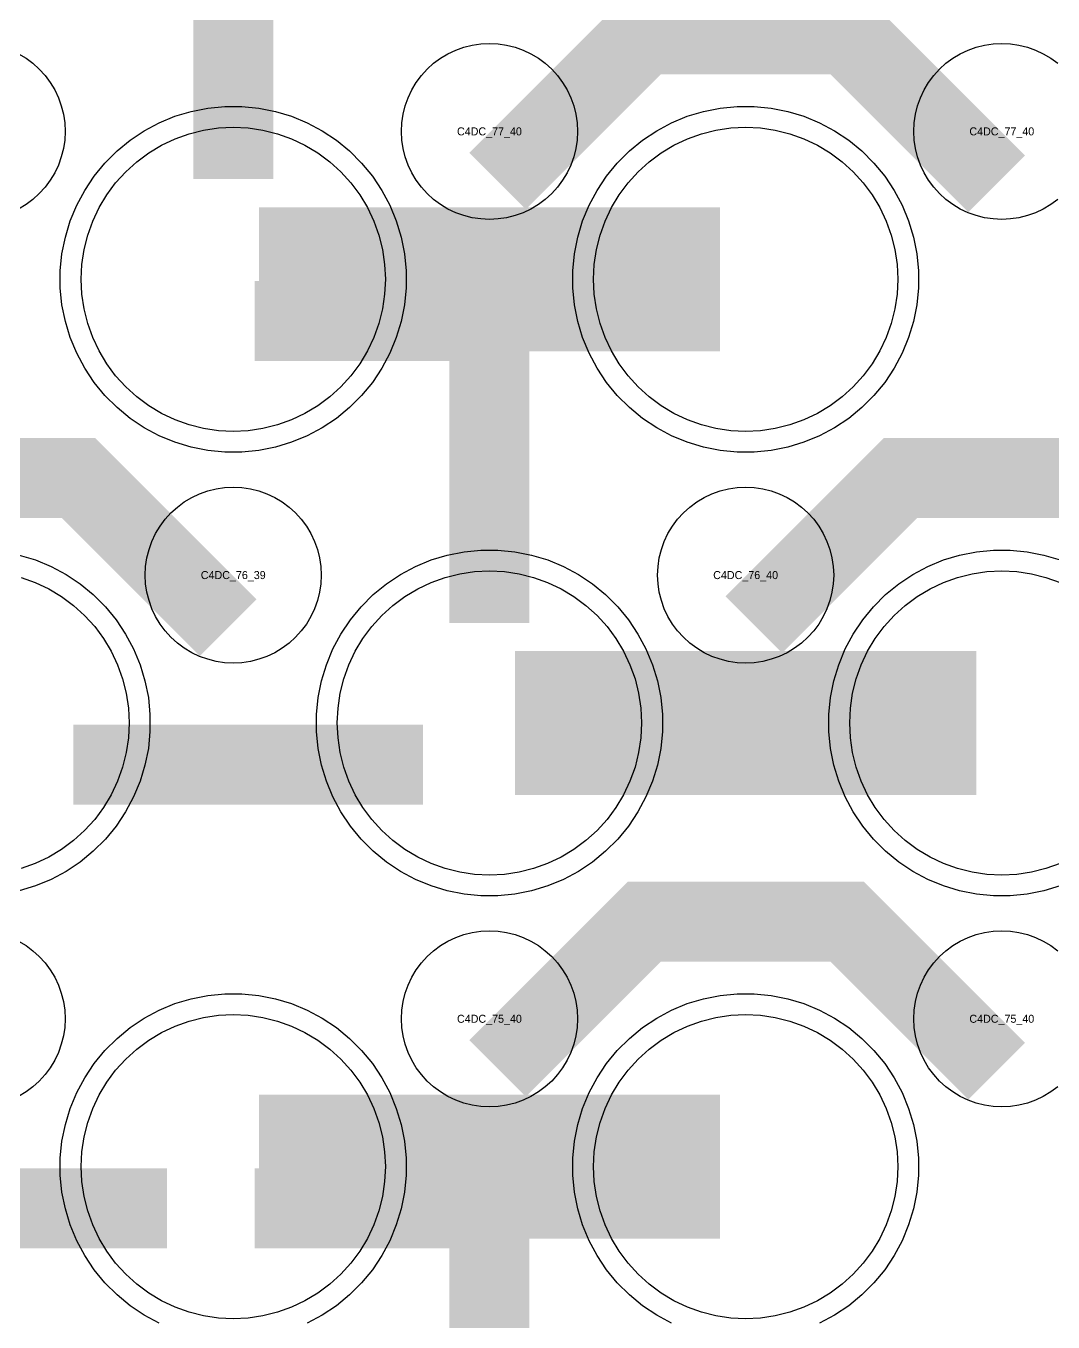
# Model space of a CAD drawing. Extents: x -11880 to 11880, y -14992 to 14992.
# Drawn here: x 655.3 to 976, y -4495.8 to -4091 of the extents above; entities that cross this region are included whole.
import ezdxf
from ezdxf.enums import TextEntityAlignment as Align

# ---------------------------------------------------------------- set-up
doc = ezdxf.new("R2010")
doc.units = 0
doc.header["$MEASUREMENT"] = 0
for name, color, linetype in [('GDS_775_DT_237', 138, 'CONTINUOUS'), ('RDL1_FS', 34, 'CONTINUOUS'), ('RDL_BS', 160, 'CONTINUOUS')]:
    doc.layers.add(name, color=color, linetype=linetype)

msp = doc.modelspace()

# ---------------------------------------------------------------- linework, layer by layer
at = {"layer": 'RDL1_FS'}
for points in [[(720, -4217.639), (715.343, -4217.41), (710.732, -4216.726), (706.209, -4215.594), (701.819, -4214.022), (697.605, -4212.03), (693.605, -4209.632), (689.86, -4206.854), (686.406, -4203.724), (683.276, -4200.27), (680.498, -4196.525), (678.1, -4192.525), (676.108, -4188.311), (674.536, -4183.921), (673.404, -4179.398), (672.72, -4174.787), (672.491, -4170.13), (672.72, -4165.473), (673.404, -4160.862), (674.536, -4156.339), (676.108, -4151.949), (678.1, -4147.735), (680.498, -4143.735), (683.276, -4139.99), (686.406, -4136.536), (689.86, -4133.406), (693.605, -4130.628), (697.605, -4128.23), (701.819, -4126.238), (706.209, -4124.666), (710.732, -4123.534), (715.343, -4122.85), (720, -4122.621), (724.657, -4122.85), (729.268, -4123.534), (733.791, -4124.666), (738.181, -4126.238), (742.395, -4128.23), (746.395, -4130.628), (750.14, -4133.406), (753.594, -4136.536), (756.724, -4139.99), (759.502, -4143.735), (761.9, -4147.735), (763.892, -4151.949), (765.464, -4156.339), (766.596, -4160.862), (767.28, -4165.473), (767.509, -4170.13), (767.28, -4174.787), (766.596, -4179.398), (765.464, -4183.921), (763.892, -4188.311), (761.9, -4192.525), (759.502, -4196.525), (756.724, -4200.27), (753.594, -4203.724), (750.14, -4206.854), (746.395, -4209.632), (742.395, -4212.03), (738.181, -4214.022), (733.791, -4215.594), (729.268, -4216.726), (724.657, -4217.41)], [(880, -4217.639), (875.343, -4217.41), (870.732, -4216.726), (866.209, -4215.594), (861.819, -4214.022), (857.605, -4212.03), (853.605, -4209.632), (849.86, -4206.854), (846.406, -4203.724), (843.276, -4200.27), (840.498, -4196.525), (838.1, -4192.525), (836.108, -4188.311), (834.536, -4183.921), (833.404, -4179.398), (832.72, -4174.787), (832.491, -4170.13), (832.72, -4165.473), (833.404, -4160.862), (834.536, -4156.339), (836.108, -4151.949), (838.1, -4147.735), (840.498, -4143.735), (843.276, -4139.99), (846.406, -4136.536), (849.86, -4133.406), (853.605, -4130.628), (857.605, -4128.23), (861.819, -4126.238), (866.209, -4124.666), (870.732, -4123.534), (875.343, -4122.85), (880, -4122.621), (884.657, -4122.85), (889.268, -4123.534), (893.791, -4124.666), (898.181, -4126.238), (902.395, -4128.23), (906.395, -4130.628), (910.14, -4133.406), (913.594, -4136.536), (916.724, -4139.99), (919.502, -4143.735), (921.9, -4147.735), (923.892, -4151.949), (925.464, -4156.339), (926.596, -4160.862), (927.28, -4165.473), (927.509, -4170.13), (927.28, -4174.787), (926.596, -4179.398), (925.464, -4183.921), (923.892, -4188.311), (921.9, -4192.525), (919.502, -4196.525), (916.724, -4200.27), (913.594, -4203.724), (910.14, -4206.854), (906.395, -4209.632), (902.395, -4212.03), (898.181, -4214.022), (893.791, -4215.594), (889.268, -4216.726), (884.657, -4217.41)], [(800, -4356.204), (795.343, -4355.975), (790.732, -4355.291), (786.209, -4354.159), (781.819, -4352.587), (777.605, -4350.595), (773.605, -4348.197), (769.86, -4345.419), (766.406, -4342.289), (763.276, -4338.835), (760.498, -4335.09), (758.1, -4331.09), (756.108, -4326.876), (754.536, -4322.486), (753.404, -4317.963), (752.72, -4313.352), (752.491, -4308.695), (752.72, -4304.038), (753.404, -4299.427), (754.536, -4294.904), (756.108, -4290.514), (758.1, -4286.3), (760.498, -4282.3), (763.276, -4278.555), (766.406, -4275.101), (769.86, -4271.971), (773.605, -4269.193), (777.605, -4266.795), (781.819, -4264.803), (786.209, -4263.231), (790.732, -4262.099), (795.343, -4261.415), (800, -4261.186), (804.657, -4261.415), (809.268, -4262.099), (813.791, -4263.231), (818.181, -4264.803), (822.395, -4266.795), (826.395, -4269.193), (830.14, -4271.971), (833.594, -4275.101), (836.724, -4278.555), (839.502, -4282.3), (841.9, -4286.3), (843.892, -4290.514), (845.464, -4294.904), (846.596, -4299.427), (847.28, -4304.038), (847.509, -4308.695), (847.28, -4313.352), (846.596, -4317.963), (845.464, -4322.486), (843.892, -4326.876), (841.9, -4331.09), (839.502, -4335.09), (836.724, -4338.835), (833.594, -4342.289), (830.14, -4345.419), (826.395, -4348.197), (822.395, -4350.595), (818.181, -4352.587), (813.791, -4354.159), (809.268, -4355.291), (804.657, -4355.975)], [(720, -4494.769), (715.343, -4494.54), (710.732, -4493.856), (706.209, -4492.724), (701.819, -4491.152), (697.605, -4489.16), (693.605, -4486.762), (689.86, -4483.984), (686.406, -4480.854), (683.276, -4477.4), (680.498, -4473.655), (678.1, -4469.655), (676.108, -4465.441), (674.536, -4461.051), (673.404, -4456.528), (672.72, -4451.917), (672.491, -4447.26), (672.72, -4442.603), (673.404, -4437.992), (674.536, -4433.469), (676.108, -4429.079), (678.1, -4424.865), (680.498, -4420.865), (683.276, -4417.12), (686.406, -4413.666), (689.86, -4410.536), (693.605, -4407.758), (697.605, -4405.36), (701.819, -4403.368), (706.209, -4401.796), (710.732, -4400.664), (715.343, -4399.98), (720, -4399.751), (724.657, -4399.98), (729.268, -4400.664), (733.791, -4401.796), (738.181, -4403.368), (742.395, -4405.36), (746.395, -4407.758), (750.14, -4410.536), (753.594, -4413.666), (756.724, -4417.12), (759.502, -4420.865), (761.9, -4424.865), (763.892, -4429.079), (765.464, -4433.469), (766.596, -4437.992), (767.28, -4442.603), (767.509, -4447.26), (767.28, -4451.917), (766.596, -4456.528), (765.464, -4461.051), (763.892, -4465.441), (761.9, -4469.655), (759.502, -4473.655), (756.724, -4477.4), (753.594, -4480.854), (750.14, -4483.984), (746.395, -4486.762), (742.395, -4489.16), (738.181, -4491.152), (733.791, -4492.724), (729.268, -4493.856), (724.657, -4494.54)], [(880, -4494.769), (875.343, -4494.54), (870.732, -4493.856), (866.209, -4492.724), (861.819, -4491.152), (857.605, -4489.16), (853.605, -4486.762), (849.86, -4483.984), (846.406, -4480.854), (843.276, -4477.4), (840.498, -4473.655), (838.1, -4469.655), (836.108, -4465.441), (834.536, -4461.051), (833.404, -4456.528), (832.72, -4451.917), (832.491, -4447.26), (832.72, -4442.603), (833.404, -4437.992), (834.536, -4433.469), (836.108, -4429.079), (838.1, -4424.865), (840.498, -4420.865), (843.276, -4417.12), (846.406, -4413.666), (849.86, -4410.536), (853.605, -4407.758), (857.605, -4405.36), (861.819, -4403.368), (866.209, -4401.796), (870.732, -4400.664), (875.343, -4399.98), (880, -4399.751), (884.657, -4399.98), (889.268, -4400.664), (893.791, -4401.796), (898.181, -4403.368), (902.395, -4405.36), (906.395, -4407.758), (910.14, -4410.536), (913.594, -4413.666), (916.724, -4417.12), (919.502, -4420.865), (921.9, -4424.865), (923.892, -4429.079), (925.464, -4433.469), (926.596, -4437.992), (927.28, -4442.603), (927.509, -4447.26), (927.28, -4451.917), (926.596, -4456.528), (925.464, -4461.051), (923.892, -4465.441), (921.9, -4469.655), (919.502, -4473.655), (916.724, -4477.4), (913.594, -4480.854), (910.14, -4483.984), (906.395, -4486.762), (902.395, -4489.16), (898.181, -4491.152), (893.791, -4492.724), (889.268, -4493.856), (884.657, -4494.54)]]:
    msp.add_lwpolyline(points, close=True, dxfattribs=at)
for points in [[(728.002, -4170.13, 45, 45, 0), (800.002, -4170.13, 45, 45, 0)], [(800.002, -4170.13, 45, 45, 0), (872.002, -4170.13, 45, 45, 0)], [(808.002, -4308.695, 45, 45, 0), (880.002, -4308.695, 45, 45, 0)], [(880.002, -4308.695, 45, 45, 0), (952.002, -4308.695, 45, 45, 0)], [(728.002, -4447.26, 45, 45, 0), (800.002, -4447.26, 45, 45, 0)], [(800.002, -4447.26, 45, 45, 0), (872.002, -4447.26, 45, 45, 0)]]:
    msp.add_lwpolyline(points, format="xyseb", dxfattribs=at)
for points in [[(978.181, -4352.587), (973.791, -4354.159), (969.268, -4355.291), (964.657, -4355.975), (960, -4356.204), (955.343, -4355.975), (950.732, -4355.291), (946.209, -4354.159), (941.819, -4352.587), (937.605, -4350.595), (933.605, -4348.197), (929.86, -4345.419), (926.406, -4342.289), (923.276, -4338.835), (920.498, -4335.09), (918.1, -4331.09), (916.108, -4326.876), (914.536, -4322.486), (913.404, -4317.963), (912.72, -4313.352), (912.491, -4308.695), (912.72, -4304.038), (913.404, -4299.427), (914.536, -4294.904), (916.108, -4290.514), (918.1, -4286.3), (920.498, -4282.3), (923.276, -4278.555), (926.406, -4275.101), (929.86, -4271.971), (933.605, -4269.193), (937.605, -4266.795), (941.819, -4264.803), (946.209, -4263.231), (950.732, -4262.099), (955.343, -4261.415), (960, -4261.186), (964.657, -4261.415), (969.268, -4262.099), (973.791, -4263.231), (978.181, -4264.803)], [(653.791, -4263.231), (658.181, -4264.803), (662.395, -4266.795), (666.395, -4269.193), (670.14, -4271.971), (673.594, -4275.101), (676.724, -4278.555), (679.502, -4282.3), (681.9, -4286.3), (683.892, -4290.514), (685.464, -4294.904), (686.596, -4299.427), (687.28, -4304.038), (687.509, -4308.695), (687.28, -4313.352), (686.596, -4317.963), (685.464, -4322.486), (683.892, -4326.876), (681.9, -4331.09), (679.502, -4335.09), (676.724, -4338.835), (673.594, -4342.289), (670.14, -4345.419), (666.395, -4348.197), (662.395, -4350.595), (658.181, -4352.587), (653.791, -4354.159)]]:
    msp.add_lwpolyline(points, dxfattribs=at)
at = {"layer": 'RDL_BS'}
for points in [[(720, -4138.855, 25, 25, 0), (720, -4032.078, 25, 25, 0)], [(720, -4062.547, 25, 25, 0), (720, -4108.167, 25, 25, 0)], [(802.562, -4139.444, 25, 25, 0), (848.377, -4093.629, 25, 25, 0), (881.93, -4093.629, 25, 25, 0)], [(958.401, -4140.343, 25, 25, 0), (911.687, -4093.629, 25, 25, 0), (881.929, -4093.629, 25, 25, 0)], [(800, -4277.44, 25, 25, 0), (800, -4170.663, 25, 25, 0)], [(812.5, -4183.163, 25, 25, 0), (726.667, -4183.163, 25, 25, 0)], [(772.944, -4183.163, 25, 25, 0), (731.74, -4183.163, 25, 25, 0)], [(800, -4201.132, 25, 25, 0), (800, -4246.752, 25, 25, 0)], [(718.401, -4278.908, 25, 25, 0), (671.687, -4232.194, 25, 25, 0), (641.929, -4232.194, 25, 25, 0)], [(882.562, -4278.009, 25, 25, 0), (928.377, -4232.194, 25, 25, 0), (961.93, -4232.194, 25, 25, 0)], [(1038.401, -4278.908, 25, 25, 0), (991.687, -4232.194, 25, 25, 0), (961.929, -4232.194, 25, 25, 0)], [(670.016, -4321.708, 25, 25, 0), (779.281, -4321.708, 25, 25, 0)], [(802.562, -4416.574, 25, 25, 0), (848.377, -4370.759, 25, 25, 0), (881.93, -4370.759, 25, 25, 0)], [(958.401, -4417.473, 25, 25, 0), (911.687, -4370.759, 25, 25, 0), (881.929, -4370.759, 25, 25, 0)], [(800, -4554.545, 25, 25, 0), (800, -4447.768, 25, 25, 0)], [(590.016, -4460.273, 25, 25, 0), (699.281, -4460.273, 25, 25, 0)], [(812.5, -4460.268, 25, 25, 0), (726.667, -4460.268, 25, 25, 0)], [(772.944, -4460.268, 25, 25, 0), (731.74, -4460.268, 25, 25, 0)], [(800, -4478.237, 25, 25, 0), (800, -4523.857, 25, 25, 0)]]:
    msp.add_lwpolyline(points, format="xyseb", dxfattribs=at)
for points in [[(800, -4151.436), (797.307, -4151.304), (794.635, -4150.908), (792.016, -4150.251), (789.481, -4149.344), (787.044, -4148.192), (784.72, -4146.799), (782.557, -4145.196), (780.558, -4143.384), (778.746, -4141.385), (777.143, -4139.222), (775.75, -4136.898), (774.598, -4134.461), (773.691, -4131.926), (773.034, -4129.307), (772.638, -4126.635), (772.506, -4123.942), (772.638, -4121.249), (773.034, -4118.577), (773.691, -4115.958), (774.598, -4113.423), (775.75, -4110.986), (777.143, -4108.662), (778.746, -4106.499), (780.558, -4104.5), (782.557, -4102.688), (784.72, -4101.085), (787.044, -4099.692), (789.481, -4098.54), (792.016, -4097.633), (794.635, -4096.976), (797.307, -4096.58), (800, -4096.448), (802.693, -4096.58), (805.365, -4096.976), (807.984, -4097.633), (810.519, -4098.54), (812.956, -4099.692), (815.28, -4101.085), (817.443, -4102.688), (819.442, -4104.5), (821.254, -4106.499), (822.857, -4108.662), (824.25, -4110.986), (825.402, -4113.423), (826.309, -4115.958), (826.966, -4118.577), (827.362, -4121.249), (827.494, -4123.942), (827.362, -4126.635), (826.966, -4129.307), (826.309, -4131.926), (825.402, -4134.461), (824.25, -4136.898), (822.857, -4139.222), (821.254, -4141.385), (819.442, -4143.384), (817.443, -4145.196), (815.28, -4146.799), (812.956, -4148.192), (810.519, -4149.344), (807.984, -4150.251), (805.365, -4150.908), (802.693, -4151.304)], [(717.356, -4224.13), (712.062, -4223.613), (706.835, -4222.567), (701.795, -4221.036), (696.885, -4219.005), (692.223, -4216.513), (687.809, -4213.566), (683.708, -4210.204), (679.926, -4206.422), (676.564, -4202.321), (673.617, -4197.907), (671.125, -4193.245), (669.094, -4188.335), (667.563, -4183.295), (666.517, -4178.068), (666, -4172.774), (666, -4167.486), (666.517, -4162.192), (667.563, -4156.965), (669.094, -4151.925), (671.125, -4147.015), (673.617, -4142.353), (676.564, -4137.939), (679.926, -4133.838), (683.708, -4130.056), (687.809, -4126.694), (692.223, -4123.747), (696.885, -4121.255), (701.795, -4119.224), (706.835, -4117.693), (712.062, -4116.647), (717.356, -4116.13), (722.644, -4116.13), (727.938, -4116.647), (733.165, -4117.693), (738.205, -4119.224), (743.115, -4121.255), (747.777, -4123.747), (752.191, -4126.694), (756.292, -4130.056), (760.074, -4133.838), (763.436, -4137.939), (766.383, -4142.353), (768.875, -4147.015), (770.906, -4151.925), (772.437, -4156.965), (773.483, -4162.192), (774, -4167.486), (774, -4172.774), (773.483, -4178.068), (772.437, -4183.295), (770.906, -4188.335), (768.875, -4193.245), (766.383, -4197.907), (763.436, -4202.321), (760.074, -4206.422), (756.292, -4210.204), (752.191, -4213.566), (747.777, -4216.513), (743.115, -4219.005), (738.205, -4221.036), (733.165, -4222.567), (727.938, -4223.613), (722.644, -4224.13)], [(877.356, -4224.13), (872.062, -4223.613), (866.835, -4222.567), (861.795, -4221.036), (856.885, -4219.005), (852.223, -4216.513), (847.809, -4213.566), (843.708, -4210.204), (839.926, -4206.422), (836.564, -4202.321), (833.617, -4197.907), (831.125, -4193.245), (829.094, -4188.335), (827.563, -4183.295), (826.517, -4178.068), (826, -4172.774), (826, -4167.486), (826.517, -4162.192), (827.563, -4156.965), (829.094, -4151.925), (831.125, -4147.015), (833.617, -4142.353), (836.564, -4137.939), (839.926, -4133.838), (843.708, -4130.056), (847.809, -4126.694), (852.223, -4123.747), (856.885, -4121.255), (861.795, -4119.224), (866.835, -4117.693), (872.062, -4116.647), (877.356, -4116.13), (882.644, -4116.13), (887.938, -4116.647), (893.165, -4117.693), (898.205, -4119.224), (903.115, -4121.255), (907.777, -4123.747), (912.191, -4126.694), (916.292, -4130.056), (920.074, -4133.838), (923.436, -4137.939), (926.383, -4142.353), (928.875, -4147.015), (930.906, -4151.925), (932.437, -4156.965), (933.483, -4162.192), (934, -4167.486), (934, -4172.774), (933.483, -4178.068), (932.437, -4183.295), (930.906, -4188.335), (928.875, -4193.245), (926.383, -4197.907), (923.436, -4202.321), (920.074, -4206.422), (916.292, -4210.204), (912.191, -4213.566), (907.777, -4216.513), (903.115, -4219.005), (898.205, -4221.036), (893.165, -4222.567), (887.938, -4223.613), (882.644, -4224.13)], [(720, -4290.001), (717.307, -4289.869), (714.635, -4289.473), (712.016, -4288.816), (709.481, -4287.909), (707.044, -4286.757), (704.72, -4285.364), (702.557, -4283.761), (700.558, -4281.949), (698.746, -4279.95), (697.143, -4277.787), (695.75, -4275.463), (694.598, -4273.026), (693.691, -4270.491), (693.034, -4267.872), (692.638, -4265.2), (692.506, -4262.507), (692.638, -4259.814), (693.034, -4257.142), (693.691, -4254.523), (694.598, -4251.988), (695.75, -4249.551), (697.143, -4247.227), (698.746, -4245.064), (700.558, -4243.065), (702.557, -4241.253), (704.72, -4239.65), (707.044, -4238.257), (709.481, -4237.105), (712.016, -4236.198), (714.635, -4235.541), (717.307, -4235.145), (720, -4235.013), (722.693, -4235.145), (725.365, -4235.541), (727.984, -4236.198), (730.519, -4237.105), (732.956, -4238.257), (735.28, -4239.65), (737.443, -4241.253), (739.442, -4243.065), (741.254, -4245.064), (742.857, -4247.227), (744.25, -4249.551), (745.402, -4251.988), (746.309, -4254.523), (746.966, -4257.142), (747.362, -4259.814), (747.494, -4262.507), (747.362, -4265.2), (746.966, -4267.872), (746.309, -4270.491), (745.402, -4273.026), (744.25, -4275.463), (742.857, -4277.787), (741.254, -4279.95), (739.442, -4281.949), (737.443, -4283.761), (735.28, -4285.364), (732.956, -4286.757), (730.519, -4287.909), (727.984, -4288.816), (725.365, -4289.473), (722.693, -4289.869)], [(880, -4290.001), (877.307, -4289.869), (874.635, -4289.473), (872.016, -4288.816), (869.481, -4287.909), (867.044, -4286.757), (864.72, -4285.364), (862.557, -4283.761), (860.558, -4281.949), (858.746, -4279.95), (857.143, -4277.787), (855.75, -4275.463), (854.598, -4273.026), (853.691, -4270.491), (853.034, -4267.872), (852.638, -4265.2), (852.506, -4262.507), (852.638, -4259.814), (853.034, -4257.142), (853.691, -4254.523), (854.598, -4251.988), (855.75, -4249.551), (857.143, -4247.227), (858.746, -4245.064), (860.558, -4243.065), (862.557, -4241.253), (864.72, -4239.65), (867.044, -4238.257), (869.481, -4237.105), (872.016, -4236.198), (874.635, -4235.541), (877.307, -4235.145), (880, -4235.013), (882.693, -4235.145), (885.365, -4235.541), (887.984, -4236.198), (890.519, -4237.105), (892.956, -4238.257), (895.28, -4239.65), (897.443, -4241.253), (899.442, -4243.065), (901.254, -4245.064), (902.857, -4247.227), (904.25, -4249.551), (905.402, -4251.988), (906.309, -4254.523), (906.966, -4257.142), (907.362, -4259.814), (907.494, -4262.507), (907.362, -4265.2), (906.966, -4267.872), (906.309, -4270.491), (905.402, -4273.026), (904.25, -4275.463), (902.857, -4277.787), (901.254, -4279.95), (899.442, -4281.949), (897.443, -4283.761), (895.28, -4285.364), (892.956, -4286.757), (890.519, -4287.909), (887.984, -4288.816), (885.365, -4289.473), (882.693, -4289.869)], [(797.356, -4362.695), (792.062, -4362.178), (786.835, -4361.132), (781.795, -4359.601), (776.885, -4357.57), (772.223, -4355.078), (767.809, -4352.131), (763.708, -4348.769), (759.926, -4344.987), (756.564, -4340.886), (753.617, -4336.472), (751.125, -4331.81), (749.094, -4326.9), (747.563, -4321.86), (746.517, -4316.633), (746, -4311.339), (746, -4306.051), (746.517, -4300.757), (747.563, -4295.53), (749.094, -4290.49), (751.125, -4285.58), (753.617, -4280.918), (756.564, -4276.504), (759.926, -4272.403), (763.708, -4268.621), (767.809, -4265.259), (772.223, -4262.312), (776.885, -4259.82), (781.795, -4257.789), (786.835, -4256.258), (792.062, -4255.212), (797.356, -4254.695), (802.644, -4254.695), (807.938, -4255.212), (813.165, -4256.258), (818.205, -4257.789), (823.115, -4259.82), (827.777, -4262.312), (832.191, -4265.259), (836.292, -4268.621), (840.074, -4272.403), (843.436, -4276.504), (846.383, -4280.918), (848.875, -4285.58), (850.906, -4290.49), (852.437, -4295.53), (853.483, -4300.757), (854, -4306.051), (854, -4311.339), (853.483, -4316.633), (852.437, -4321.86), (850.906, -4326.9), (848.875, -4331.81), (846.383, -4336.472), (843.436, -4340.886), (840.074, -4344.987), (836.292, -4348.769), (832.191, -4352.131), (827.777, -4355.078), (823.115, -4357.57), (818.205, -4359.601), (813.165, -4361.132), (807.938, -4362.178), (802.644, -4362.695)], [(800, -4428.566), (797.307, -4428.434), (794.635, -4428.038), (792.016, -4427.381), (789.481, -4426.474), (787.044, -4425.322), (784.72, -4423.929), (782.557, -4422.326), (780.558, -4420.514), (778.746, -4418.515), (777.143, -4416.352), (775.75, -4414.028), (774.598, -4411.591), (773.691, -4409.056), (773.034, -4406.437), (772.638, -4403.765), (772.506, -4401.072), (772.638, -4398.379), (773.034, -4395.707), (773.691, -4393.088), (774.598, -4390.553), (775.75, -4388.116), (777.143, -4385.792), (778.746, -4383.629), (780.558, -4381.63), (782.557, -4379.818), (784.72, -4378.215), (787.044, -4376.822), (789.481, -4375.67), (792.016, -4374.763), (794.635, -4374.106), (797.307, -4373.71), (800, -4373.578), (802.693, -4373.71), (805.365, -4374.106), (807.984, -4374.763), (810.519, -4375.67), (812.956, -4376.822), (815.28, -4378.215), (817.443, -4379.818), (819.442, -4381.63), (821.254, -4383.629), (822.857, -4385.792), (824.25, -4388.116), (825.402, -4390.553), (826.309, -4393.088), (826.966, -4395.707), (827.362, -4398.379), (827.494, -4401.072), (827.362, -4403.765), (826.966, -4406.437), (826.309, -4409.056), (825.402, -4411.591), (824.25, -4414.028), (822.857, -4416.352), (821.254, -4418.515), (819.442, -4420.514), (817.443, -4422.326), (815.28, -4423.929), (812.956, -4425.322), (810.519, -4426.474), (807.984, -4427.381), (805.365, -4428.038), (802.693, -4428.434)]]:
    msp.add_lwpolyline(points, close=True, dxfattribs=at)
for points in [[(977.443, -4145.196), (975.28, -4146.799), (972.956, -4148.192), (970.519, -4149.344), (967.984, -4150.251), (965.365, -4150.908), (962.693, -4151.304), (960, -4151.436), (957.307, -4151.304), (954.635, -4150.908), (952.016, -4150.251), (949.481, -4149.344), (947.044, -4148.192), (944.72, -4146.799), (942.557, -4145.196), (940.558, -4143.384), (938.746, -4141.385), (937.143, -4139.222), (935.75, -4136.898), (934.598, -4134.461), (933.691, -4131.926), (933.034, -4129.307), (932.638, -4126.635), (932.506, -4123.942), (932.638, -4121.249), (933.034, -4118.577), (933.691, -4115.958), (934.598, -4113.423), (935.75, -4110.986), (937.143, -4108.662), (938.746, -4106.499), (940.558, -4104.5), (942.557, -4102.688), (944.72, -4101.085), (947.044, -4099.692), (949.481, -4098.54), (952.016, -4097.633), (954.635, -4096.976), (957.307, -4096.58), (960, -4096.448), (962.693, -4096.58), (965.365, -4096.976), (967.984, -4097.633), (970.519, -4098.54), (972.956, -4099.692), (975.28, -4101.085), (977.443, -4102.688)], [(652.956, -4099.692), (655.28, -4101.085), (657.443, -4102.688), (659.442, -4104.5), (661.254, -4106.499), (662.857, -4108.662), (664.25, -4110.986), (665.402, -4113.423), (666.309, -4115.958), (666.966, -4118.577), (667.362, -4121.249), (667.494, -4123.942), (667.362, -4126.635), (666.966, -4129.307), (666.309, -4131.926), (665.402, -4134.461), (664.25, -4136.898), (662.857, -4139.222), (661.254, -4141.385), (659.442, -4143.384), (657.443, -4145.196), (655.28, -4146.799), (652.956, -4148.192)], [(653.165, -4256.258), (658.205, -4257.789), (663.115, -4259.82), (667.777, -4262.312), (672.191, -4265.259), (676.292, -4268.621), (680.074, -4272.403), (683.436, -4276.504), (686.383, -4280.918), (688.875, -4285.58), (690.906, -4290.49), (692.437, -4295.53), (693.483, -4300.757), (694, -4306.051), (694, -4311.339), (693.483, -4316.633), (692.437, -4321.86), (690.906, -4326.9), (688.875, -4331.81), (686.383, -4336.472), (683.436, -4340.886), (680.074, -4344.987), (676.292, -4348.769), (672.191, -4352.131), (667.777, -4355.078), (663.115, -4357.57), (658.205, -4359.601), (653.165, -4361.132)], [(978.205, -4359.601), (973.165, -4361.132), (967.938, -4362.178), (962.644, -4362.695), (957.356, -4362.695), (952.062, -4362.178), (946.835, -4361.132), (941.795, -4359.601), (936.885, -4357.57), (932.223, -4355.078), (927.809, -4352.131), (923.708, -4348.769), (919.926, -4344.987), (916.564, -4340.886), (913.617, -4336.472), (911.125, -4331.81), (909.094, -4326.9), (907.563, -4321.86), (906.517, -4316.633), (906, -4311.339), (906, -4306.051), (906.517, -4300.757), (907.563, -4295.53), (909.094, -4290.49), (911.125, -4285.58), (913.617, -4280.918), (916.564, -4276.504), (919.926, -4272.403), (923.708, -4268.621), (927.809, -4265.259), (932.223, -4262.312), (936.885, -4259.82), (941.795, -4257.789), (946.835, -4256.258), (952.062, -4255.212), (957.356, -4254.695), (962.644, -4254.695), (967.938, -4255.212), (973.165, -4256.258), (978.205, -4257.789)], [(977.443, -4422.326), (975.28, -4423.929), (972.956, -4425.322), (970.519, -4426.474), (967.984, -4427.381), (965.365, -4428.038), (962.693, -4428.434), (960, -4428.566), (957.307, -4428.434), (954.635, -4428.038), (952.016, -4427.381), (949.481, -4426.474), (947.044, -4425.322), (944.72, -4423.929), (942.557, -4422.326), (940.558, -4420.514), (938.746, -4418.515), (937.143, -4416.352), (935.75, -4414.028), (934.598, -4411.591), (933.691, -4409.056), (933.034, -4406.437), (932.638, -4403.765), (932.506, -4401.072), (932.638, -4398.379), (933.034, -4395.707), (933.691, -4393.088), (934.598, -4390.553), (935.75, -4388.116), (937.143, -4385.792), (938.746, -4383.629), (940.558, -4381.63), (942.557, -4379.818), (944.72, -4378.215), (947.044, -4376.822), (949.481, -4375.67), (952.016, -4374.763), (954.635, -4374.106), (957.307, -4373.71), (960, -4373.578), (962.693, -4373.71), (965.365, -4374.106), (967.984, -4374.763), (970.519, -4375.67), (972.956, -4376.822), (975.28, -4378.215), (977.443, -4379.818)], [(652.956, -4376.822), (655.28, -4378.215), (657.443, -4379.818), (659.442, -4381.63), (661.254, -4383.629), (662.857, -4385.792), (664.25, -4388.116), (665.402, -4390.553), (666.309, -4393.088), (666.966, -4395.707), (667.362, -4398.379), (667.494, -4401.072), (667.362, -4403.765), (666.966, -4406.437), (666.309, -4409.056), (665.402, -4411.591), (664.25, -4414.028), (662.857, -4416.352), (661.254, -4418.515), (659.442, -4420.514), (657.443, -4422.326), (655.28, -4423.929), (652.956, -4425.322)], [(696.885, -4496.135), (692.223, -4493.643), (687.809, -4490.696), (683.708, -4487.334), (679.926, -4483.552), (676.564, -4479.451), (673.617, -4475.037), (671.125, -4470.375), (669.094, -4465.465), (667.563, -4460.425), (666.517, -4455.198), (666, -4449.904), (666, -4444.616), (666.517, -4439.322), (667.563, -4434.095), (669.094, -4429.055), (671.125, -4424.145), (673.617, -4419.483), (676.564, -4415.069), (679.926, -4410.968), (683.708, -4407.186), (687.809, -4403.824), (692.223, -4400.877), (696.885, -4398.385), (701.795, -4396.354), (706.835, -4394.823), (712.062, -4393.777), (717.356, -4393.26), (722.644, -4393.26), (727.938, -4393.777), (733.165, -4394.823), (738.205, -4396.354), (743.115, -4398.385), (747.777, -4400.877), (752.191, -4403.824), (756.292, -4407.186), (760.074, -4410.968), (763.436, -4415.069), (766.383, -4419.483), (768.875, -4424.145), (770.906, -4429.055), (772.437, -4434.095), (773.483, -4439.322), (774, -4444.616), (774, -4449.904), (773.483, -4455.198), (772.437, -4460.425), (770.906, -4465.465), (768.875, -4470.375), (766.383, -4475.037), (763.436, -4479.451), (760.074, -4483.552), (756.292, -4487.334), (752.191, -4490.696), (747.777, -4493.643), (743.115, -4496.135)], [(856.885, -4496.135), (852.223, -4493.643), (847.809, -4490.696), (843.708, -4487.334), (839.926, -4483.552), (836.564, -4479.451), (833.617, -4475.037), (831.125, -4470.375), (829.094, -4465.465), (827.563, -4460.425), (826.517, -4455.198), (826, -4449.904), (826, -4444.616), (826.517, -4439.322), (827.563, -4434.095), (829.094, -4429.055), (831.125, -4424.145), (833.617, -4419.483), (836.564, -4415.069), (839.926, -4410.968), (843.708, -4407.186), (847.809, -4403.824), (852.223, -4400.877), (856.885, -4398.385), (861.795, -4396.354), (866.835, -4394.823), (872.062, -4393.777), (877.356, -4393.26), (882.644, -4393.26), (887.938, -4393.777), (893.165, -4394.823), (898.205, -4396.354), (903.115, -4398.385), (907.777, -4400.877), (912.191, -4403.824), (916.292, -4407.186), (920.074, -4410.968), (923.436, -4415.069), (926.383, -4419.483), (928.875, -4424.145), (930.906, -4429.055), (932.437, -4434.095), (933.483, -4439.322), (934, -4444.616), (934, -4449.904), (933.483, -4455.198), (932.437, -4460.425), (930.906, -4465.465), (928.875, -4470.375), (926.383, -4475.037), (923.436, -4479.451), (920.074, -4483.552), (916.292, -4487.334), (912.191, -4490.696), (907.777, -4493.643), (903.115, -4496.135)]]:
    msp.add_lwpolyline(points, dxfattribs=at)

# ---------------------------------------------------------------- texts
at = {"layer": 'GDS_775_DT_237'}
for s, p in [('C4DC_77_40', (800, -4123.942)), ('C4DC_77_40', (800, -4123.942)), ('C4DC_77_40', (960, -4123.942)), ('C4DC_77_40', (960, -4123.942)), ('C4DC_76_39', (720, -4262.507)), ('C4DC_76_39', (720, -4262.507)), ('C4DC_76_40', (880, -4262.507)), ('C4DC_76_40', (880, -4262.507)), ('C4DC_75_40', (800, -4401.072)), ('C4DC_75_40', (800, -4401.072)), ('C4DC_75_40', (960, -4401.072)), ('C4DC_75_40', (960, -4401.072))]:
    msp.add_text(s, height=2.5, dxfattribs=at).set_placement(p, align=Align.MIDDLE_CENTER)

doc.saveas('drawing.dxf')
